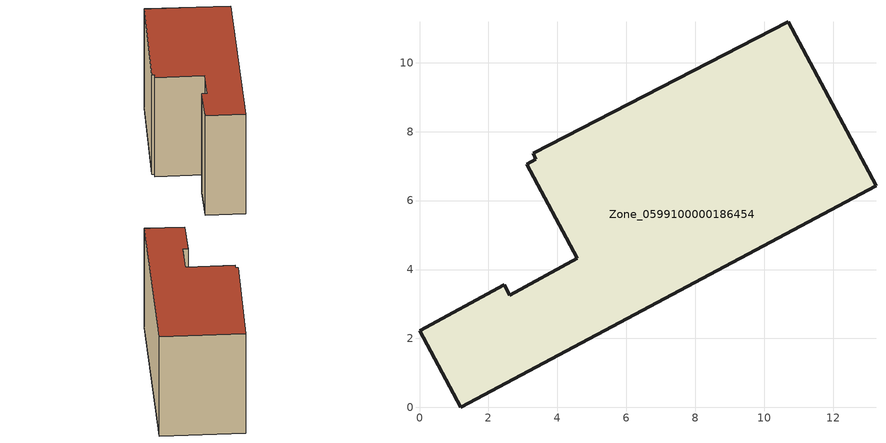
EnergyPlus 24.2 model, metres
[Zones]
Zone_0599100000186454
 floor ground (C_G): 3.3,7.37 10.7,11.19 13.24,6.43 1.19,0 0,2.23 2.46,3.56 2.62,3.26 4.58,4.32 3.11,7.06 3.37,7.2 z0
 wall outside (C_F): 2.62,3.26 2.46,3.56 0,2.23 1.19,0 13.24,6.43 10.7,11.19 3.3,7.37 3.37,7.2 3.11,7.06 4.58,4.32 2.62,3.26 z0:7.1
 roof outside (C_R): 3.11,7.06 4.58,4.32 2.62,3.26 2.46,3.56 0,2.23 1.19,0 13.24,6.43 10.7,11.19 3.3,7.37 3.37,7.2 z7.1
[BUILDING]
Pand.0599100000186454: North Axis=0; Terrain=City; Loads Convergence Tolerance Value=0.04; Temperature Convergence Tolerance Value=0.4; Solar Distribution=FullExterior; Maximum Number of Warmup Days=25; Minimum Number of Warmup Days=1
[Site:Location]
Rotterdam.The.Hague.AP_ZH_NLD Design_Conditions: Latitude=51.96; Longitude=4.45; Time Zone=1; Elevation=-4.5
[SITE:GROUNDTEMPERATURE:BUILDINGSURFACE]
18, 18, 18, 18, 18, 18, 18, 18, 18, 18, 18, 18
[MATERIAL] Thermal Absorptance=0.9; Solar Absorptance=0.7; Visible Absorptance=0.7
Name | Roughness | Thickness | Conductivity | Density | Specific Heat
G.TI.1975-1991 | MediumSmooth | 0.15 | 0.288461 | 540 | 1210
F.TI.1975-1991 | Rough | 0.3 | 0.230769 | 1920 | 840
R.TI.1975-1991 | MediumRough | 0.2 | 0.153846 | 1500 | 1000
[CONSTRUCTION]
C_G: G.TI.1975-1991
C_F: F.TI.1975-1991
C_R: R.TI.1975-1991
[ZONE]
Zone_0599100000186454: Type=1; Multiplier=1; Ceiling Height=Autocalculate; Volume=Autocalculate; Floor Area=autocalculate; Part of Total Floor Area=Yes
[ZONEINFILTRATION:DESIGNFLOWRATE]
Infil_Zone_0599100000186454: Zone or ZoneList or Space or SpaceList=Zone_0599100000186454; Schedule=AlwaysOn; Design Flow Rate Calculation Method=Flow/Area; Flow Rate per Floor Area=0.003; Constant Term Coefficient=1; Temperature Term Coefficient=0; Velocity Term Coefficient=0; Velocity Squared Term Coefficient=0
[HVACTEMPLATE:ZONE:IDEALLOADSAIRSYSTEM]
Zone_0599100000186454: Maximum Heating Supply Air Temperature=50; Minimum Cooling Supply Air Temperature=13; Maximum Heating Supply Air Humidity Ratio=0.0156; Minimum Cooling Supply Air Humidity Ratio=0.0077; Heating Limit=NoLimit; Cooling Limit=NoLimit; Dehumidification Control Type=ConstantSensibleHeatRatio; Cooling Sensible Heat Ratio=0.7; Dehumidification Setpoint=60; Humidification Control Type=None; Humidification Setpoint=30; Outdoor Air Method=None; Outdoor Air Flow Rate per Person=0.00944; Outdoor Air Flow Rate per Zone Floor Area=0; Outdoor Air Flow Rate per Zone=0; Demand Controlled Ventilation Type=None; Outdoor Air Economizer Type=NoEconomizer; Heat Recovery Type=None; Sensible Heat Recovery Effectiveness=0.7; Latent Heat Recovery Effectiveness=0.65
[ZONECONTROL:THERMOSTAT]
ThermostatControl_Zone_0599100000186454: Zone or ZoneList=Zone_0599100000186454; Control Type Schedule=DualSetpointControlType; Control 1=Thermostat_Zone_0599100000186454; Temperature Difference Between Cutout And Setpoint=0
[THERMOSTATSETPOINT:DUALSETPOINT]
Thermostat_Zone_0599100000186454: Heating Setpoint Temperature Schedule=HeatingSetpoint_Zone_0599100000186454; Cooling Setpoint Temperature Schedule=CoolingSetpoint_Zone_0599100000186454
[SCHEDULE:COMPACT]
HeatingSetpoint_Zone_0599100000186454: Through: 12/31, For: AllDays, Until: 24:00, 21
CoolingSetpoint_Zone_0599100000186454: Through: 12/31, For: AllDays, Until: 24:00, 24
DualSetpointControlType: Through: 12/31, For: AllDays, Until: 24:00, 4
AlwaysOn: Through: 12/31, For: AllDays, Until: 24:00, 1
